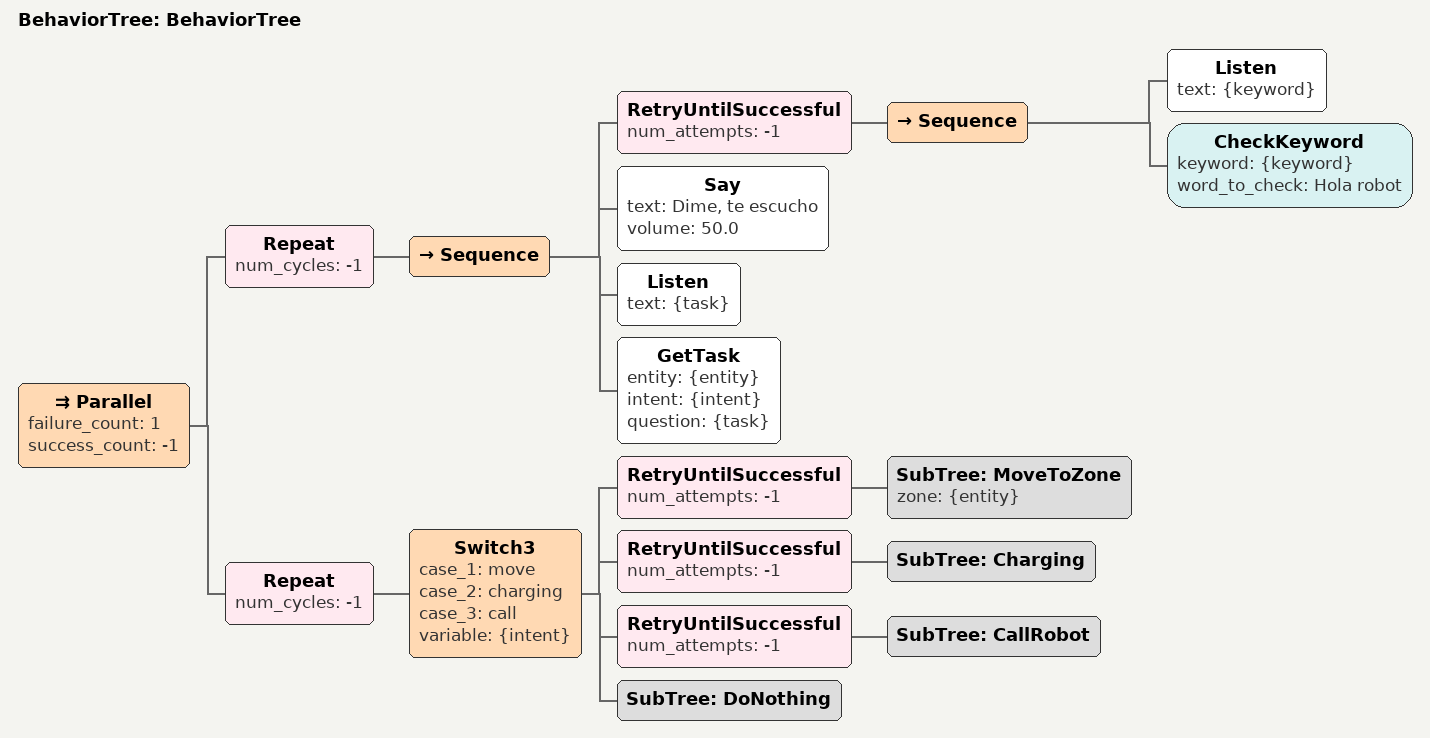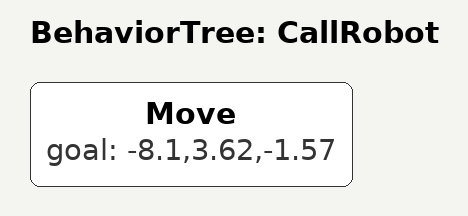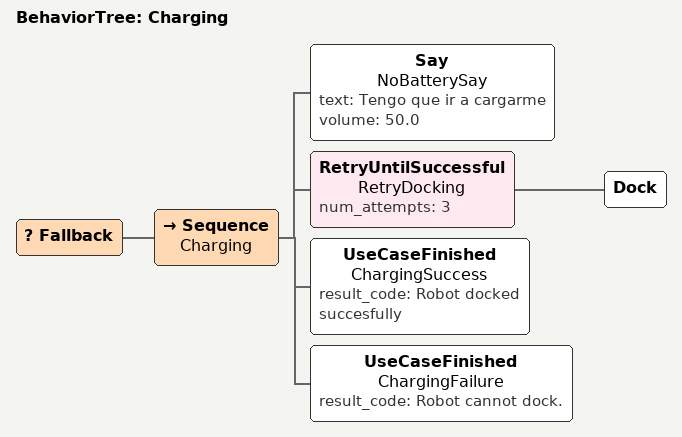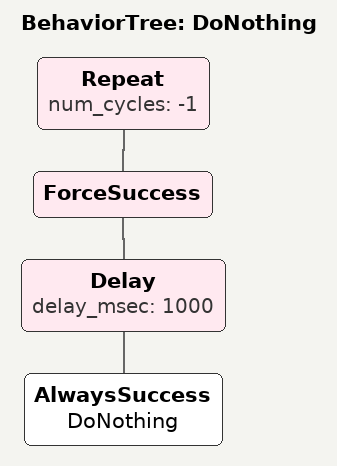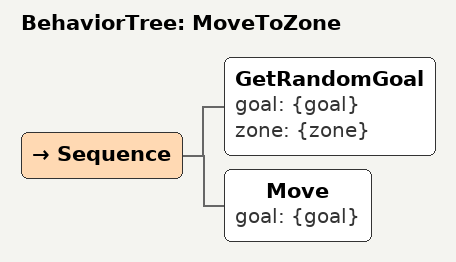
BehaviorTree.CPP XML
<?xml version="1.0" encoding="UTF-8"?>
<root BTCPP_format="4" main_tree_to_execute="BehaviorTree">
  <BehaviorTree ID="BehaviorTree">
    <Parallel failure_count="1" success_count="-1">
      <Repeat num_cycles="-1">
        <Sequence>
          <RetryUntilSuccessful num_attempts="-1">
            <Sequence>
              <Listen text="{keyword}"/>
              <CheckKeyword keyword="{keyword}" word_to_check="Hola robot"/>
            </Sequence>
          </RetryUntilSuccessful>
          <Say text="Dime, te escucho" volume="50.0"/>
          <Listen text="{task}"/>
          <GetTask entity="{entity}" intent="{intent}" question="{task}"/>
        </Sequence>
      </Repeat>
      <Repeat num_cycles="-1">
        <Switch3 case_1="move" case_2="charging" case_3="call" variable="{intent}">
          <RetryUntilSuccessful num_attempts="-1">
            <SubTree ID="MoveToZone" zone="{entity}"/>
          </RetryUntilSuccessful>
          <RetryUntilSuccessful num_attempts="-1">
            <SubTree ID="Charging"/>
          </RetryUntilSuccessful>
          <RetryUntilSuccessful num_attempts="-1">
            <SubTree ID="CallRobot"/>
          </RetryUntilSuccessful>
          <SubTree ID="DoNothing"/>
        </Switch3>
      </Repeat>
    </Parallel>
  </BehaviorTree>

  <BehaviorTree ID="CallRobot">
    <Move goal="-8.1,3.62,-1.57"/>
  </BehaviorTree>

  <BehaviorTree ID="Charging">
    <Fallback>
      <Sequence name="Charging">
        <Say name="NoBatterySay" text="Tengo que ir a cargarme" volume="50.0"/>
        <RetryUntilSuccessful name="RetryDocking" num_attempts="3">
          <Dock/>
        </RetryUntilSuccessful>
        <UseCaseFinished name="ChargingSuccess" result_code="Robot docked succesfully"/>
        <UseCaseFinished name="ChargingFailure" result_code="Robot cannot dock."/>
      </Sequence>
    </Fallback>
  </BehaviorTree>

  <BehaviorTree ID="DoNothing">
    <Repeat num_cycles="-1">
      <ForceSuccess>
        <Delay delay_msec="1000">
          <AlwaysSuccess name="DoNothing"/>
        </Delay>
      </ForceSuccess>
    </Repeat>
  </BehaviorTree>

  <BehaviorTree ID="MoveToZone">
    <Sequence>
      <GetRandomGoal goal="{goal}" zone="{zone}"/>
      <Move goal="{goal}"/>
    </Sequence>
  </BehaviorTree>

</root>
